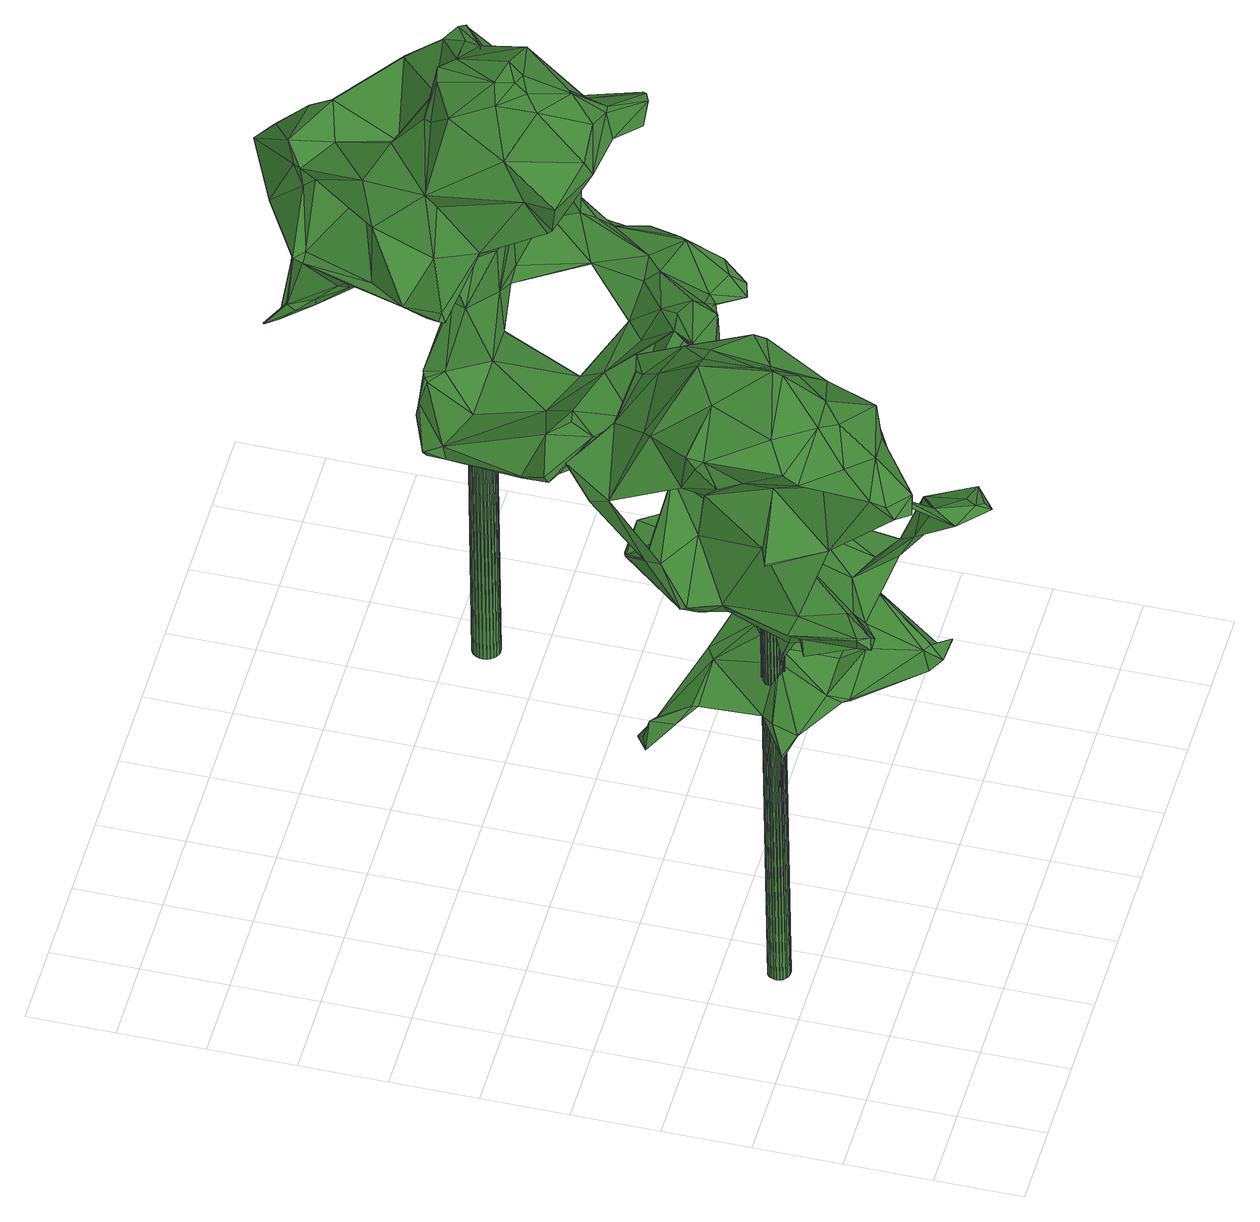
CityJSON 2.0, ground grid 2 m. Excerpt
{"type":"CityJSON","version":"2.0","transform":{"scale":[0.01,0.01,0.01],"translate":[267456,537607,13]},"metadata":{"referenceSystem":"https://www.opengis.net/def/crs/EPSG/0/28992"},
"CityObjects":{
"tree1":{"type":"SolitaryVegetationObject","attributes":{"gtid":118,"crown_width_m":7.06,"crown_median_z":25.84,"crown_r50_m":0.358,"crown_porosity":0.891,"trunk_H_m":12.58,"trunk_DBH_m":0.505,"trunk_radius_m":0.253,"trunk_base_height_m":13.26,"original_gtid":"126"},"geometry":[{"type":"Solid","lod":"3","boundaries":[[[[0,1,2]],[[3,4,5]],[[6,7,8]],[[9,10,11]],[[12,13,14]],[[15,16,17]],[[18,19,20]],[[21,22,23]],[[24,25,26]],[[27,28,29]],[[20,30,18]],[[31,32,33]],[[34,35,36]],[[36,37,34]],[[38,39,40]],[[41,38,42]],[[43,44,45]],[[3,46,47]],[[48,49,50]],[[23,49,48]],[[45,51,52]],[[43,45,52]],[[53,54,38]],[[55,56,57]],[[55,57,58]],[[59,60,61]],[[2,44,43]],[[61,62,50]],[[63,64,65]],[[66,67,68]],[[69,70,7]],[[8,7,70]],[[71,72,73]],[[71,73,74]],[[75,76,77]],[[78,79,80]],[[72,81,82]],[[1,0,51]],[[35,83,84]],[[54,85,42]],[[86,87,88]],[[89,87,86]],[[8,70,90]],[[0,2,52]],[[91,92,8]],[[6,8,92]],[[93,94,95]],[[96,29,5]],[[70,97,98]],[[82,99,100]],[[82,101,99]],[[91,102,103]],[[91,103,92]],[[94,103,102]],[[23,104,21]],[[30,79,105]],[[3,5,28]],[[67,106,107]],[[23,108,109]],[[9,4,10]],[[110,73,111]],[[112,113,114]],[[113,115,114]],[[27,29,20]],[[116,117,118]],[[119,120,121]],[[119,121,46]],[[24,26,76]],[[76,26,77]],[[120,119,122]],[[123,31,124]],[[125,126,127]],[[125,127,128]],[[68,67,129]],[[65,64,130]],[[131,132,133]],[[134,132,131]],[[135,17,136]],[[137,117,112]],[[138,139,140]],[[43,52,2]],[[20,19,27]],[[102,91,66]],[[102,66,94]],[[140,141,138]],[[142,89,86]],[[0,52,51]],[[50,62,143]],[[144,69,145]],[[117,137,126]],[[28,46,3]],[[50,134,48]],[[146,147,122]],[[122,147,120]],[[148,32,139]],[[94,149,95]],[[18,95,149]],[[150,151,99]],[[152,153,154]],[[114,137,112]],[[5,4,155]],[[156,90,6]],[[137,114,157]],[[1,158,2]],[[2,158,44]],[[58,159,55]],[[110,111,160]],[[34,156,103]],[[6,103,156]],[[20,29,79]],[[4,161,162]],[[163,162,161]],[[45,44,164]],[[115,165,166]],[[5,155,96]],[[160,111,100]],[[120,147,167]],[[168,87,169]],[[170,169,87]],[[171,53,40]],[[100,99,172]],[[1,51,173]],[[164,173,51]],[[142,174,175]],[[171,54,53]],[[71,109,108]],[[176,133,177]],[[103,6,92]],[[8,90,178]],[[51,45,164]],[[179,180,181]],[[159,7,55]],[[112,117,113]],[[182,183,184]],[[182,184,25]],[[185,154,186]],[[21,187,59]],[[80,96,155]],[[188,164,44]],[[189,180,179]],[[189,190,180]],[[32,140,139]],[[191,192,193]],[[141,140,32]],[[166,194,195]],[[47,46,121]],[[196,197,198]],[[196,198,199]],[[200,166,165]],[[56,55,82]],[[201,202,203]],[[21,204,187]],[[167,205,120]],[[91,8,106]],[[35,84,206]],[[168,169,207]],[[154,208,152]],[[61,50,49]],[[61,49,59]],[[137,127,126]],[[183,209,135]],[[9,161,4]],[[105,79,78]],[[168,27,210]],[[19,88,210]],[[19,210,27]],[[66,91,106]],[[66,106,67]],[[70,57,97]],[[211,125,194]],[[211,165,125]],[[212,47,205]],[[161,9,213]],[[144,145,57]],[[57,145,58]],[[209,21,135]],[[208,185,23]],[[108,23,185]],[[86,129,67]],[[88,129,86]],[[214,83,35]],[[164,215,173]],[[69,7,159]],[[69,159,216]],[[217,32,123]],[[217,12,32]],[[182,190,189]],[[163,161,62]],[[82,81,56]],[[181,183,189]],[[197,193,198]],[[199,198,192]],[[193,192,198]],[[173,75,1]],[[1,75,158]],[[173,157,75]],[[28,5,29]],[[175,122,218]],[[175,218,142]],[[178,86,107]],[[67,107,86]],[[178,107,8]],[[8,107,106]],[[178,219,86]],[[66,149,94]],[[15,17,135]],[[98,97,101]],[[131,220,221]],[[79,29,96]],[[222,223,224]],[[6,90,7]],[[31,123,32]],[[16,15,225]],[[213,11,226]],[[89,218,170]],[[142,218,89]],[[84,93,95]],[[222,61,60]],[[227,228,17]],[[104,23,109]],[[229,230,65]],[[15,123,225]],[[114,115,202]],[[55,101,82]],[[7,101,55]],[[34,94,93]],[[193,197,191]],[[3,47,4]],[[10,4,47]],[[158,231,44]],[[173,215,232]],[[222,224,162]],[[94,34,103]],[[41,36,223]],[[35,223,36]],[[18,30,95]],[[119,218,122]],[[208,131,221]],[[208,221,152]],[[155,78,80]],[[233,158,77]],[[143,62,161]],[[202,115,203]],[[18,129,19]],[[68,129,18]],[[192,191,196]],[[75,77,158]],[[56,97,57]],[[61,222,62]],[[163,62,222]],[[16,192,196]],[[16,225,192]],[[19,129,88]],[[16,196,199]],[[234,235,188]],[[162,163,222]],[[196,191,197]],[[13,236,237]],[[165,211,200]],[[135,104,15]],[[135,21,104]],[[108,186,71]],[[71,186,238]],[[128,127,215]],[[239,122,175]],[[233,240,227]],[[228,227,240]],[[199,17,16]],[[217,236,12]],[[154,185,208]],[[14,241,235]],[[14,242,12]],[[34,93,84]],[[243,130,37]],[[65,130,243]],[[150,56,81]],[[150,81,72]],[[202,24,76]],[[78,206,105]],[[38,40,53]],[[232,215,127]],[[71,25,109]],[[74,25,71]],[[126,118,117]],[[44,231,188]],[[164,188,235]],[[243,172,99]],[[20,79,30]],[[244,241,128]],[[31,33,245]],[[10,47,11]],[[246,245,33]],[[98,7,90]],[[141,12,124]],[[12,141,32]],[[148,33,32]],[[41,39,38]],[[225,12,242]],[[143,247,50]],[[75,157,76]],[[13,12,236]],[[117,116,113]],[[157,232,137]],[[173,232,157]],[[199,227,17]],[[233,231,158]],[[36,42,85]],[[80,79,96]],[[23,131,208]],[[48,131,23]],[[69,216,145]],[[181,204,209]],[[97,150,101]],[[109,195,248]],[[109,248,104]],[[244,215,164]],[[128,215,244]],[[210,88,87]],[[210,87,168]],[[136,25,184]],[[95,30,105]],[[72,71,150]],[[153,229,65]],[[152,229,153]],[[64,156,34]],[[156,64,178]],[[245,246,138]],[[170,218,119]],[[242,249,250]],[[57,70,144]],[[70,69,144]],[[98,101,7]],[[138,141,245]],[[216,159,145]],[[159,58,145]],[[109,24,202]],[[25,24,109]],[[133,132,251]],[[166,203,115]],[[152,221,229]],[[113,116,115]],[[84,95,105]],[[36,41,42]],[[225,124,12]],[[206,252,224]],[[192,249,199]],[[153,186,154]],[[114,202,157]],[[98,90,70]],[[189,183,182]],[[202,76,157]],[[28,27,168]],[[35,224,223]],[[237,241,13]],[[237,128,241]],[[241,14,13]],[[123,248,217]],[[217,248,195]],[[121,205,47]],[[153,65,243]],[[137,232,127]],[[121,120,205]],[[224,176,162]],[[168,207,28]],[[238,186,153]],[[71,238,153]],[[56,150,97]],[[141,124,245]],[[167,146,253]],[[174,254,175]],[[254,239,175]],[[229,221,239]],[[220,239,221]],[[254,229,239]],[[239,220,133]],[[100,171,190]],[[171,40,190]],[[109,202,201]],[[122,239,146]],[[243,99,255]],[[146,167,147]],[[11,213,9]],[[155,206,78]],[[109,201,195]],[[164,256,244]],[[115,126,125]],[[194,125,128]],[[195,194,128]],[[201,203,166]],[[37,130,34]],[[115,125,165]],[[142,86,257]],[[239,212,253]],[[239,253,146]],[[220,131,133]],[[71,151,150]],[[18,149,68]],[[66,68,149]],[[40,39,181]],[[166,200,194]],[[195,201,166]],[[48,134,131]],[[224,252,176]],[[206,176,252]],[[71,255,151]],[[257,86,219]],[[115,118,126]],[[115,116,118]],[[188,231,234]],[[189,179,181]],[[249,242,234]],[[247,251,132]],[[136,26,25]],[[247,132,134]],[[194,200,211]],[[176,226,133]],[[64,34,130]],[[100,172,171]],[[85,54,172]],[[171,172,54]],[[224,35,206]],[[133,212,239]],[[226,212,133]],[[226,11,212]],[[212,11,47]],[[65,230,258]],[[259,258,230]],[[226,4,213]],[[174,259,230]],[[4,226,155]],[[176,206,226]],[[206,155,226]],[[38,54,42]],[[15,260,123]],[[104,260,15]],[[123,260,248]],[[104,248,260]],[[241,244,256]],[[235,241,256]],[[235,256,164]],[[28,207,46]],[[181,209,183]],[[119,207,169]],[[119,46,207]],[[161,177,143]],[[143,177,247]],[[59,187,60]],[[119,169,170]],[[135,184,183]],[[135,136,184]],[[247,177,251]],[[133,251,177]],[[34,214,35]],[[36,85,243]],[[243,85,172]],[[162,177,4]],[[176,177,162]],[[213,177,161]],[[4,177,213]],[[174,230,254]],[[229,254,230]],[[123,124,225]],[[31,245,124]],[[257,174,142]],[[63,219,64]],[[261,219,63]],[[257,219,261]],[[89,170,87]],[[26,228,77]],[[167,253,205]],[[205,253,212]],[[26,136,228]],[[17,228,136]],[[65,258,63]],[[209,204,21]],[[50,247,134]],[[242,250,225]],[[225,250,192]],[[192,250,249]],[[23,22,49]],[[21,59,22]],[[110,160,182]],[[227,234,231]],[[199,234,227]],[[59,49,22]],[[73,110,74]],[[223,187,41]],[[39,41,187]],[[222,60,187]],[[223,222,187]],[[39,187,204]],[[181,39,204]],[[249,234,199]],[[14,235,242]],[[234,242,235]],[[156,178,90]],[[178,64,219]],[[258,259,63]],[[257,63,259]],[[257,261,63]],[[206,84,105]],[[257,259,174]],[[243,37,36]],[[185,186,108]],[[34,84,83]],[[34,83,214]],[[233,227,231]],[[237,236,128]],[[195,236,217]],[[195,128,236]],[[40,180,190]],[[100,190,182]],[[181,180,40]],[[160,100,182]],[[25,110,182]],[[74,110,25]],[[99,151,255]],[[228,240,77]],[[77,240,233]],[[246,33,148]],[[100,111,82]],[[243,255,153]],[[71,153,255]],[[99,101,150]],[[246,139,138]],[[148,139,246]],[[72,111,73]],[[82,111,72]],[[262,263,264]],[[262,264,265]],[[265,264,266]],[[265,266,267]],[[264,263,268]],[[264,268,266]],[[266,268,269]],[[266,269,267]],[[268,263,270]],[[268,270,269]],[[269,270,271]],[[269,271,267]],[[270,263,272]],[[270,272,271]],[[271,272,273]],[[271,273,267]],[[272,263,274]],[[272,274,273]],[[273,274,275]],[[273,275,267]],[[274,263,276]],[[274,276,275]],[[275,276,277]],[[275,277,267]],[[276,263,278]],[[276,278,277]],[[277,278,279]],[[277,279,267]],[[278,263,280]],[[278,280,279]],[[279,280,281]],[[279,281,267]],[[280,263,282]],[[280,282,281]],[[281,282,283]],[[281,283,267]],[[282,263,284]],[[282,284,283]],[[283,284,285]],[[283,285,267]],[[284,263,286]],[[284,286,285]],[[285,286,287]],[[285,287,267]],[[286,263,288]],[[286,288,287]],[[287,288,289]],[[287,289,267]],[[288,263,290]],[[288,290,289]],[[289,290,291]],[[289,291,267]],[[290,263,292]],[[290,292,291]],[[291,292,293]],[[291,293,267]],[[292,263,294]],[[292,294,293]],[[293,294,295]],[[293,295,267]],[[294,263,296]],[[294,296,295]],[[295,296,297]],[[295,297,267]],[[296,263,298]],[[296,298,297]],[[297,298,299]],[[297,299,267]],[[298,263,300]],[[298,300,299]],[[299,300,301]],[[299,301,267]],[[300,263,302]],[[300,302,301]],[[301,302,303]],[[301,303,267]],[[302,263,304]],[[302,304,303]],[[303,304,305]],[[303,305,267]],[[304,263,306]],[[304,306,305]],[[305,306,307]],[[305,307,267]],[[306,263,308]],[[306,308,307]],[[307,308,309]],[[307,309,267]],[[308,263,310]],[[308,310,309]],[[309,310,311]],[[309,311,267]],[[310,263,262]],[[310,262,311]],[[311,262,265]],[[311,265,267]]]]}]},
"tree2":{"type":"SolitaryVegetationObject","attributes":{"gtid":156,"crown_width_m":8.91,"crown_median_z":24.84,"crown_r50_m":0.375,"crown_porosity":0.914,"trunk_H_m":11.65,"trunk_DBH_m":0.618,"trunk_radius_m":0.309,"trunk_base_height_m":13.19,"original_gtid":"172"},"geometry":[{"type":"Solid","lod":"3","boundaries":[[[[312,313,314]],[[315,316,317]],[[315,318,316]],[[319,320,321]],[[322,323,324]],[[325,326,327]],[[328,329,330]],[[331,332,333]],[[334,335,336]],[[318,337,338]],[[339,340,341]],[[342,329,328]],[[343,344,345]],[[343,345,346]],[[347,348,349]],[[350,351,352]],[[353,327,354]],[[355,356,357]],[[353,325,327]],[[358,359,360]],[[361,362,363]],[[364,365,361]],[[366,358,360]],[[367,368,369]],[[370,371,372]],[[373,374,375]],[[376,377,378]],[[379,377,376]],[[380,381,343]],[[382,341,340]],[[383,323,384]],[[385,386,387]],[[388,387,386]],[[330,389,328]],[[342,328,361]],[[390,391,392]],[[393,394,395]],[[396,340,339]],[[382,340,396]],[[397,398,399]],[[356,400,401]],[[402,403,404]],[[405,406,407]],[[408,409,410]],[[330,329,404]],[[333,405,411]],[[412,413,314]],[[349,314,413]],[[414,415,416]],[[320,319,417]],[[404,403,418]],[[419,420,421]],[[422,351,423]],[[396,424,425]],[[426,427,428]],[[400,371,401]],[[359,429,430]],[[321,429,359]],[[357,356,401]],[[395,431,393]],[[361,363,342]],[[432,433,365]],[[434,360,435]],[[420,436,437]],[[314,438,439]],[[440,441,442]],[[409,408,443]],[[444,445,410]],[[446,447,448]],[[348,449,450]],[[326,451,327]],[[451,326,452]],[[416,415,453]],[[355,400,356]],[[454,455,456]],[[331,457,407]],[[420,437,421]],[[333,406,405]],[[458,459,460]],[[459,429,460]],[[461,388,462]],[[387,388,461]],[[430,360,359]],[[463,408,445]],[[458,460,320]],[[361,328,364]],[[422,464,351]],[[321,320,460]],[[351,344,352]],[[417,319,465]],[[430,429,459]],[[398,466,399]],[[467,468,469]],[[366,470,471]],[[359,319,321]],[[390,392,338]],[[383,384,439]],[[319,359,358]],[[446,448,465]],[[437,436,472]],[[473,474,345]],[[358,446,465]],[[358,465,319]],[[392,318,338]],[[417,465,448]],[[333,371,475]],[[384,323,322]],[[400,372,371]],[[421,437,476]],[[459,458,477]],[[475,478,333]],[[314,479,312]],[[480,312,479]],[[474,473,481]],[[352,344,343]],[[344,464,345]],[[459,477,430]],[[482,430,477]],[[379,453,369]],[[321,460,429]],[[371,333,332]],[[371,332,401]],[[483,406,333]],[[478,483,333]],[[484,485,368]],[[351,464,344]],[[351,350,423]],[[373,475,334]],[[395,486,330]],[[487,488,489]],[[490,412,491]],[[392,412,490]],[[393,492,313]],[[350,493,423]],[[316,318,392]],[[494,366,495]],[[450,496,349]],[[410,445,408]],[[497,498,499]],[[314,375,438]],[[422,473,500]],[[422,500,464]],[[407,457,405]],[[403,402,400]],[[403,400,355]],[[370,372,400]],[[444,463,445]],[[501,502,484]],[[418,403,503]],[[504,505,506]],[[442,369,453]],[[442,453,494]],[[432,491,336]],[[507,508,509]],[[475,496,478]],[[510,511,512]],[[513,514,515]],[[450,386,496]],[[516,317,316]],[[399,312,517]],[[518,519,520]],[[521,522,502]],[[375,374,523]],[[368,509,501]],[[367,509,368]],[[396,486,394]],[[497,325,524]],[[525,524,325]],[[397,467,398]],[[382,398,467]],[[416,515,414]],[[341,382,467]],[[341,467,469]],[[417,506,320]],[[365,433,361]],[[438,461,439]],[[526,489,458]],[[329,527,404]],[[485,484,528]],[[497,524,498]],[[529,498,524]],[[477,352,381]],[[477,381,482]],[[357,332,331]],[[530,514,513]],[[431,492,393]],[[531,327,451]],[[491,432,532]],[[495,533,534]],[[397,399,535]],[[331,333,411]],[[380,343,346]],[[314,439,480]],[[536,346,474]],[[394,393,382]],[[396,394,382]],[[432,365,364]],[[412,537,413]],[[538,501,539]],[[538,539,498]],[[433,540,541]],[[433,541,362]],[[433,362,361]],[[505,542,543]],[[542,504,338]],[[383,324,323]],[[481,473,544]],[[403,355,503]],[[317,545,455]],[[516,545,317]],[[347,349,391]],[[519,357,546]],[[327,531,354]],[[447,471,547]],[[446,471,447]],[[387,461,438]],[[454,548,439]],[[549,546,331]],[[534,533,550]],[[533,551,550]],[[474,346,345]],[[552,551,536]],[[536,474,553]],[[373,496,475]],[[534,441,440]],[[366,554,555]],[[541,363,362]],[[541,540,363]],[[556,557,521]],[[517,456,516]],[[558,452,436]],[[331,411,457]],[[424,469,425]],[[349,348,450]],[[490,532,469]],[[364,532,432]],[[405,457,411]],[[410,523,444]],[[487,489,526]],[[490,491,532]],[[366,434,554]],[[533,536,551]],[[559,551,552]],[[360,434,366]],[[521,528,522]],[[559,550,551]],[[401,332,357]],[[559,509,367]],[[374,418,518]],[[408,463,443]],[[453,515,416]],[[513,515,453]],[[560,444,518]],[[400,402,540]],[[349,413,391]],[[421,508,561]],[[526,562,487]],[[547,471,563]],[[410,409,523]],[[375,523,409]],[[557,556,564]],[[412,314,313]],[[495,366,555]],[[535,399,517]],[[471,446,358]],[[565,384,322]],[[565,322,566]],[[454,439,567]],[[542,505,504]],[[316,517,516]],[[419,568,544]],[[423,493,569]],[[444,560,463]],[[352,570,350]],[[477,570,352]],[[336,491,412]],[[450,388,386]],[[395,394,486]],[[414,563,415]],[[473,345,571]],[[469,424,341]],[[471,358,366]],[[407,549,331]],[[331,546,357]],[[397,468,467]],[[572,546,549]],[[560,572,463]],[[400,540,370]],[[560,518,520]],[[370,475,371]],[[482,435,430]],[[430,435,360]],[[573,423,569]],[[447,390,448]],[[564,376,557]],[[574,563,470]],[[531,558,354]],[[568,507,559]],[[519,546,520]],[[560,520,572]],[[546,572,520]],[[483,385,406]],[[572,575,443]],[[425,532,389]],[[374,576,418]],[[404,418,576]],[[431,373,492]],[[404,527,363]],[[379,530,453]],[[453,530,513]],[[383,439,461]],[[395,404,577]],[[523,374,444]],[[374,518,444]],[[455,545,516]],[[354,426,353]],[[578,579,526]],[[510,580,511]],[[369,377,379]],[[538,529,521]],[[556,521,529]],[[561,507,581]],[[565,566,428]],[[450,449,582]],[[582,514,530]],[[447,547,390]],[[583,320,506]],[[548,517,312]],[[555,381,380]],[[565,428,567]],[[375,496,373]],[[349,496,375]],[[431,404,584]],[[481,553,474]],[[345,500,571]],[[422,558,473]],[[397,535,468]],[[462,582,530]],[[536,553,552]],[[423,510,422]],[[573,510,423]],[[453,415,574]],[[453,574,494]],[[341,424,339]],[[389,364,328]],[[511,580,318]],[[373,334,336]],[[585,586,488]],[[458,586,585]],[[471,470,563]],[[330,486,389]],[[475,370,334]],[[583,506,505]],[[585,350,570]],[[495,534,494]],[[534,440,494]],[[325,499,326]],[[325,497,499]],[[353,426,428]],[[582,563,514]],[[515,514,414]],[[574,470,366]],[[404,540,402]],[[363,540,404]],[[564,383,462]],[[530,379,564]],[[376,564,379]],[[431,584,373]],[[556,587,324]],[[501,508,539]],[[368,501,484]],[[426,354,558]],[[483,386,385]],[[409,443,438]],[[375,409,438]],[[572,443,463]],[[326,472,452]],[[406,588,575]],[[406,385,588]],[[481,589,552]],[[559,552,589]],[[559,589,568]],[[456,455,516]],[[378,377,368]],[[473,571,500]],[[511,590,512]],[[501,538,502]],[[550,441,534]],[[462,530,564]],[[404,395,330]],[[566,587,525]],[[368,377,369]],[[317,455,454]],[[539,421,476]],[[387,588,385]],[[561,581,421]],[[427,512,590]],[[568,589,544]],[[544,589,481]],[[322,324,587]],[[484,502,522]],[[538,521,502]],[[517,316,468]],[[517,468,535]],[[567,428,454]],[[454,428,427]],[[454,456,548]],[[507,561,508]],[[336,492,373]],[[412,492,336]],[[412,313,492]],[[346,591,380]],[[578,583,505]],[[526,583,578]],[[348,582,449]],[[563,582,348]],[[461,462,383]],[[549,575,572]],[[529,538,498]],[[419,421,581]],[[419,581,568]],[[567,439,384]],[[567,384,565]],[[580,510,573]],[[494,574,366]],[[454,427,590]],[[415,563,574]],[[339,424,396]],[[334,370,540]],[[395,577,431]],[[524,525,587]],[[524,587,529]],[[345,464,500]],[[548,312,480]],[[420,473,592]],[[544,473,420]],[[315,317,454]],[[315,454,590]],[[480,479,314]],[[431,577,404]],[[422,510,593]],[[494,440,442]],[[380,591,555]],[[580,337,318]],[[425,389,486]],[[425,486,396]],[[581,507,568]],[[369,441,367]],[[550,367,441]],[[556,324,564]],[[383,564,324]],[[498,476,499]],[[539,476,498]],[[343,381,352]],[[569,585,488]],[[585,570,477]],[[353,428,566]],[[325,353,566]],[[531,451,558]],[[452,558,451]],[[426,558,422]],[[507,509,559]],[[391,594,347]],[[347,594,348]],[[563,594,547]],[[348,594,563]],[[389,532,364]],[[390,338,504]],[[390,504,448]],[[448,504,506]],[[448,506,417]],[[392,490,595]],[[569,493,585]],[[585,477,458]],[[316,392,595]],[[350,585,493]],[[468,316,595]],[[468,595,490]],[[468,490,469]],[[569,487,573]],[[569,488,487]],[[579,562,526]],[[579,337,562]],[[487,562,573]],[[580,562,337]],[[573,562,580]],[[518,418,519]],[[375,314,349]],[[462,388,582]],[[388,450,582]],[[338,337,579]],[[346,536,591]],[[536,533,591]],[[555,591,495]],[[495,591,533]],[[419,544,420]],[[501,509,508]],[[326,499,472]],[[442,441,369]],[[418,503,519]],[[519,503,357]],[[357,503,355]],[[374,373,584]],[[420,592,436]],[[558,436,592]],[[473,558,592]],[[433,432,335]],[[433,335,334]],[[432,336,335]],[[557,378,485]],[[557,376,378]],[[318,596,511]],[[315,596,318]],[[425,469,532]],[[315,590,596]],[[325,566,525]],[[511,596,590]],[[557,485,528]],[[528,521,557]],[[578,543,579]],[[485,378,368]],[[421,539,508]],[[512,427,593]],[[512,593,510]],[[426,593,427]],[[422,593,426]],[[529,587,556]],[[594,597,547]],[[390,547,597]],[[505,543,578]],[[489,586,458]],[[489,488,586]],[[584,404,576]],[[584,576,374]],[[540,433,598]],[[334,540,598]],[[334,598,433]],[[399,466,312]],[[381,555,554]],[[381,554,482]],[[435,482,554]],[[434,435,554]],[[313,312,466]],[[313,466,393]],[[499,476,472]],[[436,452,472]],[[476,437,472]],[[367,550,559]],[[391,413,537]],[[391,537,392]],[[412,392,537]],[[548,456,517]],[[342,527,329]],[[478,496,386]],[[387,438,588]],[[478,386,483]],[[320,599,458]],[[583,599,320]],[[526,599,583]],[[458,599,526]],[[382,393,466]],[[382,466,398]],[[522,528,484]],[[552,553,481]],[[407,575,549]],[[407,406,575]],[[566,322,587]],[[575,588,443]],[[443,588,438]],[[342,363,527]],[[390,597,391]],[[594,391,597]],[[563,414,514]],[[338,543,542]],[[579,543,338]],[[548,480,439]],[[600,601,602]],[[600,602,603]],[[603,602,604]],[[603,604,605]],[[602,601,606]],[[602,606,604]],[[604,606,607]],[[604,607,605]],[[606,601,608]],[[606,608,607]],[[607,608,609]],[[607,609,605]],[[608,601,610]],[[608,610,609]],[[609,610,611]],[[609,611,605]],[[610,601,612]],[[610,612,611]],[[611,612,613]],[[611,613,605]],[[612,601,614]],[[612,614,613]],[[613,614,615]],[[613,615,605]],[[614,601,616]],[[614,616,615]],[[615,616,617]],[[615,617,605]],[[616,601,618]],[[616,618,617]],[[617,618,619]],[[617,619,605]],[[618,601,620]],[[618,620,619]],[[619,620,621]],[[619,621,605]],[[620,601,622]],[[620,622,621]],[[621,622,623]],[[621,623,605]],[[622,601,624]],[[622,624,623]],[[623,624,625]],[[623,625,605]],[[624,601,626]],[[624,626,625]],[[625,626,627]],[[625,627,605]],[[626,601,628]],[[626,628,627]],[[627,628,629]],[[627,629,605]],[[628,601,630]],[[628,630,629]],[[629,630,631]],[[629,631,605]],[[630,601,632]],[[630,632,631]],[[631,632,633]],[[631,633,605]],[[632,601,634]],[[632,634,633]],[[633,634,635]],[[633,635,605]],[[634,601,636]],[[634,636,635]],[[635,636,637]],[[635,637,605]],[[636,601,638]],[[636,638,637]],[[637,638,639]],[[637,639,605]],[[638,601,640]],[[638,640,639]],[[639,640,641]],[[639,641,605]],[[640,601,642]],[[640,642,641]],[[641,642,643]],[[641,643,605]],[[642,601,644]],[[642,644,643]],[[643,644,645]],[[643,645,605]],[[644,601,646]],[[644,646,645]],[[645,646,647]],[[645,647,605]],[[646,601,648]],[[646,648,647]],[[647,648,649]],[[647,649,605]],[[648,601,600]],[[648,600,649]],[[649,600,603]],[[649,603,605]]]]}]}
},
"vertices":[
[586,162,851],[524,192,884],[517,164,854],[211,744,1683],[131,801,1542],[186,723,1702],[290,192,1528],[375,101,1404],[308,192,1526],[142,845,1519],[193,911,1569],[224,902,1556],[309,623,812],[409,531,784],[403,509,736],[332,482,942],[248,471,844],[334,478,942],[243,370,1760],[310,464,1828],[179,455,1764],[272,573,1132],[338,579,1254],[421,660,1211],[477,521,985],[414,432,1134],[402,496,988],[315,488,1831],[321,654,1802],[242,603,1771],[122,416,1721],[254,649,848],[257,726,794],[154,716,882],[185,330,1457],[169,473,1444],[144,387,1286],[255,464,1394],[97,247,1292],[161,383,1202],[186,269,1178],[90,397,1278],[100,247,1294],[556,182,826],[504,191,826],[595,198,817],[387,757,1691],[278,826,1629],[326,788,1300],[304,703,1298],[239,793,1287],[597,198,820],[584,161,849],[104,216,1264],[119,221,1286],[438,155,1341],[460,202,1321],[480,196,1370],[496,81,1413],[218,606,1174],[187,595,1209],[180,617,1208],[134,644,1254],[291,440,1528],[288,345,1487],[430,479,1443],[274,250,1670],[417,285,1681],[288,334,1736],[431,70,1422],[396,152,1426],[453,411,1286],[428,266,1244],[425,302,1226],[441,345,1213],[573,325,971],[543,355,957],[518,349,926],[135,564,1631],[104,585,1737],[97,602,1718],[432,234,1279],[409,233,1251],[87,446,1480],[204,457,1595],[175,287,1289],[484,411,1660],[436,523,1722],[376,445,1771],[535,557,1703],[307,193,1523],[243,162,1610],[226,158,1568],[200,346,1628],[182,239,1628],[131,384,1690],[101,624,1743],[477,197,1370],[393,152,1424],[333,317,1238],[251,267,1194],[406,199,1319],[191,205,1611],[194,189,1575],[332,561,1112],[159,512,1639],[386,265,1619],[441,283,1590],[473,544,1216],[447,513,1147],[392,317,1223],[405,283,1236],[687,498,1048],[706,538,1053],[662,488,1052],[674,541,1045],[706,540,1050],[729,535,1045],[727,536,1043],[463,721,1709],[476,828,1644],[411,798,1654],[533,748,1604],[356,629,894],[268,639,835],[588,551,1007],[718,491,975],[688,458,1006],[526,528,918],[335,376,1752],[273,406,1445],[366,691,1326],[305,705,1302],[285,691,1494],[324,786,1304],[301,447,1041],[327,427,1045],[690,457,1008],[230,759,751],[230,762,753],[233,761,752],[256,724,791],[537,564,1634],[201,782,1316],[451,95,1416],[494,81,1415],[489,790,1591],[483,817,1624],[184,738,802],[239,311,1654],[431,236,1281],[405,285,1240],[550,612,1364],[433,477,1441],[543,590,1319],[132,641,1620],[267,282,1505],[582,346,989],[506,204,882],[438,36,1411],[274,309,1187],[151,726,1362],[144,690,1368],[126,642,1261],[529,297,846],[611,670,966],[569,620,987],[457,824,1635],[355,535,1792],[438,655,1737],[520,583,1722],[209,235,1194],[205,280,1260],[577,326,969],[453,607,1632],[485,662,1635],[263,695,1512],[155,726,1363],[441,286,1587],[212,308,1160],[204,283,1166],[159,379,1154],[284,347,1097],[288,383,1074],[303,396,1066],[535,591,1298],[507,563,1287],[185,564,1235],[398,338,802],[280,348,1096],[215,277,1168],[88,412,823],[178,431,817],[90,410,823],[568,620,983],[537,576,986],[177,432,821],[90,413,825],[177,429,820],[234,411,836],[608,673,966],[572,551,1012],[601,520,1032],[587,552,1011],[205,407,1201],[428,817,1643],[188,604,1553],[384,657,1761],[536,621,1308],[234,410,1201],[347,500,1803],[609,670,964],[322,800,1615],[160,835,1518],[84,444,1479],[545,357,955],[441,53,1422],[388,648,894],[526,638,1657],[351,359,1614],[402,656,1424],[428,647,1420],[128,628,1268],[184,564,1239],[212,625,1405],[275,499,835],[235,776,1536],[379,385,824],[388,489,934],[428,644,1421],[360,624,1537],[398,338,806],[583,347,986],[478,322,887],[387,353,804],[415,387,801],[390,646,892],[433,519,854],[423,502,1311],[389,712,1576],[466,379,854],[453,417,836],[354,491,762],[306,442,1317],[499,355,877],[211,674,828],[151,724,796],[203,780,1318],[429,538,969],[234,413,834],[248,455,836],[208,654,1376],[242,621,1489],[435,805,1627],[365,639,1523],[408,412,1277],[468,379,850],[400,459,1646],[306,595,1520],[341,574,1610],[393,522,967],[300,432,1593],[350,476,26],[325,475,26],[349,482,26],[363,498,1283],[362,504,1283],[337,497,1284],[347,488,25],[359,510,1283],[343,493,25],[355,516,1283],[337,497,25],[350,519,1283],[331,499,25],[343,522,1283],[325,500,25],[337,523,1283],[318,499,26],[330,522,1283],[312,497,26],[324,519,1283],[307,493,26],[319,515,1284],[303,487,26],[315,510,1284],[301,481,26],[313,504,1284],[300,475,26],[312,497,1284],[301,468,26],[313,490,1284],[303,462,26],[316,484,1284],[308,457,27],[320,479,1284],[313,453,27],[325,475,1284],[319,451,27],[331,473,1284],[326,450,26],[338,472,1284],[332,451,26],[344,473,1284],[338,453,26],[350,476,1284],[343,457,26],[355,480,1284],[347,463,26],[359,485,1284],[349,469,26],[362,491,1284],
[1278,1163,1093],[1259,1128,1094],[1182,1286,1070],[1343,1316,1217],[1355,1188,1201],[1375,1326,1234],[1277,1220,1392],[1022,1187,1758],[1133,1139,1722],[1058,1218,1773],[1241,1620,1178],[1150,1605,1175],[1132,1644,1145],[1402,1711,1141],[1409,1724,1215],[1453,1726,1223],[1147,822,1124],[1056,803,1090],[1123,811,1062],[779,1325,919],[728,1148,959],[777,1332,958],[1027,1041,1012],[1084,974,1070],[1133,1013,1072],[1281,1176,1527],[1221,1135,1483],[1364,814,1013],[1364,816,1010],[1392,870,1044],[1048,802,1098],[1271,1544,1598],[1280,1544,1595],[1182,1679,1525],[1179,1676,1526],[1109,1276,1269],[1074,1288,1272],[1106,1291,1117],[1337,1441,1654],[1337,1502,1571],[1292,1463,1653],[1459,1596,1226],[1463,1646,1253],[737,1066,979],[695,1077,991],[729,1147,955],[961,1245,1656],[1014,1277,1765],[990,1373,1726],[1001,839,1171],[1005,843,1163],[1019,821,1118],[1135,874,1165],[1089,896,1164],[918,1407,1556],[926,1700,1288],[954,1719,1118],[918,1676,1286],[865,1068,1044],[782,1106,1044],[831,1063,1046],[1038,1096,975],[1038,1132,905],[1136,1289,970],[986,1590,1170],[983,1615,1172],[980,1666,1122],[911,1577,1258],[1156,1527,1463],[1143,1443,1640],[1378,912,1030],[1057,1506,1185],[1185,1520,1186],[962,1419,964],[979,1378,977],[978,1426,968],[998,1368,1170],[1206,865,1090],[1160,1190,1460],[1152,1274,1278],[1303,1164,1196],[1299,956,1035],[1273,860,1023],[1226,878,1031],[1334,805,1001],[1453,1049,1041],[1440,1049,1029],[1432,1088,1034],[812,1010,1031],[682,1084,1017],[892,922,951],[896,948,937],[1023,908,948],[750,1369,956],[918,1421,931],[902,1422,910],[1127,1326,770],[1134,1298,855],[1136,1295,778],[749,1366,959],[1258,1128,1098],[1206,1281,1102],[769,1324,1337],[768,1332,1365],[754,1335,1351],[1108,1087,1665],[966,987,949],[1134,1669,1367],[1254,1577,1268],[1126,1622,1183],[1366,1521,1470],[1377,1429,1614],[1354,849,1038],[1276,872,1048],[1418,1582,1271],[1327,1529,1321],[1374,1570,1240],[1077,1250,1779],[1067,1292,1780],[1136,1000,1062],[1113,938,1145],[1038,889,1162],[1032,1424,1661],[1076,1422,1741],[1332,1608,1262],[1242,1623,1181],[1152,1411,992],[1189,1434,1071],[1021,1569,1426],[945,1676,1296],[867,1511,1318],[1086,1342,834],[1059,1188,833],[1079,1308,758],[932,1124,1567],[985,1144,1451],[1062,1075,1561],[1060,1333,1252],[997,1338,1159],[1409,1714,1231],[1400,1703,1226],[804,1427,1326],[1235,1464,1270],[1377,1333,1222],[1355,1321,1207],[761,1362,939],[1230,1263,1738],[1137,1278,1780],[1108,1240,1775],[1100,1402,1063],[1047,1470,1199],[1062,1321,750],[1300,1536,1563],[1037,1087,1619],[1383,1056,1047],[1411,973,1068],[1357,1104,1120],[1380,951,1093],[958,1391,1488],[952,1197,1554],[1240,1766,1163],[1213,1715,1420],[1172,1726,1506],[929,1144,965],[1178,1684,1150],[1149,1397,1747],[923,1302,921],[1209,1283,1099],[1221,1298,1110],[1173,1806,1427],[1105,1427,1757],[954,1411,960],[944,1768,1057],[960,1704,1097],[1273,858,1026],[1301,1209,1537],[1243,1359,1543],[1199,1179,1610],[1279,1007,1129],[1217,1002,1114],[1135,1013,1068],[1353,1428,1645],[874,1512,1477],[957,1554,1527],[1033,1287,980],[1306,1747,1062],[1125,1755,1075],[1240,1769,1161],[1328,1526,1498],[957,1721,1119],[947,1770,1058],[859,1067,995],[1185,1062,1555],[1287,1011,1584],[1186,1077,1628],[948,1676,1293],[983,1668,1124],[930,1700,1286],[1311,1379,1502],[1226,1348,1404],[1223,1377,1420],[812,1409,1315],[886,1394,1326],[786,1368,1324],[1414,1337,1238],[1354,1197,1152],[1011,1140,897],[927,1149,952],[959,1174,910],[980,1739,1068],[947,1768,1055],[1062,1188,836],[1305,1744,1061],[1313,1689,1083],[1256,1138,1589],[1047,804,1095],[959,1736,1066],[1116,1749,1060],[875,1505,1299],[1437,1660,1280],[1230,969,1138],[1007,1704,1479],[1005,1670,1456],[1437,1086,1043],[1048,1741,1516],[1292,1235,1192],[981,1741,1071],[1112,1696,1111],[930,954,991],[1032,867,1146],[1265,1016,1528],[1322,1028,1543],[1174,1706,1386],[1411,1339,1239],[840,1303,904],[986,1154,1440],[1244,1298,1135],[900,1330,893],[1012,1699,1425],[1018,1722,1477],[1139,1841,1411],[1159,1796,1444],[1044,1441,1656],[1038,1512,1573],[1101,1681,1087],[998,1667,1089],[1410,1624,1295],[1054,1785,1320],[984,1198,886],[986,1617,1174],[1303,1207,1534],[934,1291,1395],[1002,1560,1178],[1264,1595,1194],[1295,1644,1134],[1238,1512,1251],[1075,1774,1329],[1319,1376,1616],[1287,1413,1664],[1182,1536,1418],[929,1302,896],[1363,1271,1504],[900,1383,1391],[947,1415,946],[1006,1000,965],[1086,972,1067],[1313,1022,1579],[1355,1040,1539],[1295,1238,1426],[1105,1588,1320],[985,1391,1327],[1209,1081,1625],[1026,1013,984],[1280,1378,1666],[1129,1330,1606],[1209,1701,1117],[979,1426,964],[1140,1839,1408],[1208,1367,1387],[1093,1650,1489],[1278,1548,1318],[1363,1519,1468],[1107,1268,1342],[1326,1135,1167],[1164,1323,1280],[1121,1229,1426],[1075,940,1079],[1182,1183,1688],[1156,1325,19],[1125,1325,19],[1155,1333,19],[1148,1338,1184],[1147,1345,1184],[1118,1338,1184],[1152,1340,19],[1145,1353,1184],[1147,1347,19],[1140,1359,1184],[1141,1352,19],[1133,1364,1184],[1133,1355,19],[1126,1368,1184],[1125,1356,19],[1118,1369,1184],[1117,1355,19],[1110,1368,1184],[1110,1352,19],[1102,1365,1184],[1103,1347,19],[1096,1360,1184],[1098,1341,19],[1091,1354,1184],[1095,1333,19],[1088,1346,1184],[1094,1325,19],[1087,1338,1184],[1095,1317,19],[1088,1330,1184],[1098,1310,19],[1091,1323,1184],[1103,1303,19],[1096,1316,1184],[1109,1298,19],[1102,1311,1184],[1117,1295,19],[1109,1308,1184],[1125,1294,19],[1117,1307,1184],[1133,1295,19],[1125,1308,1184],[1140,1298,19],[1133,1311,1184],[1147,1303,19],[1139,1316,1184],[1152,1309,19],[1144,1322,1184],[1155,1317,19],[1147,1330,1184]
]}
